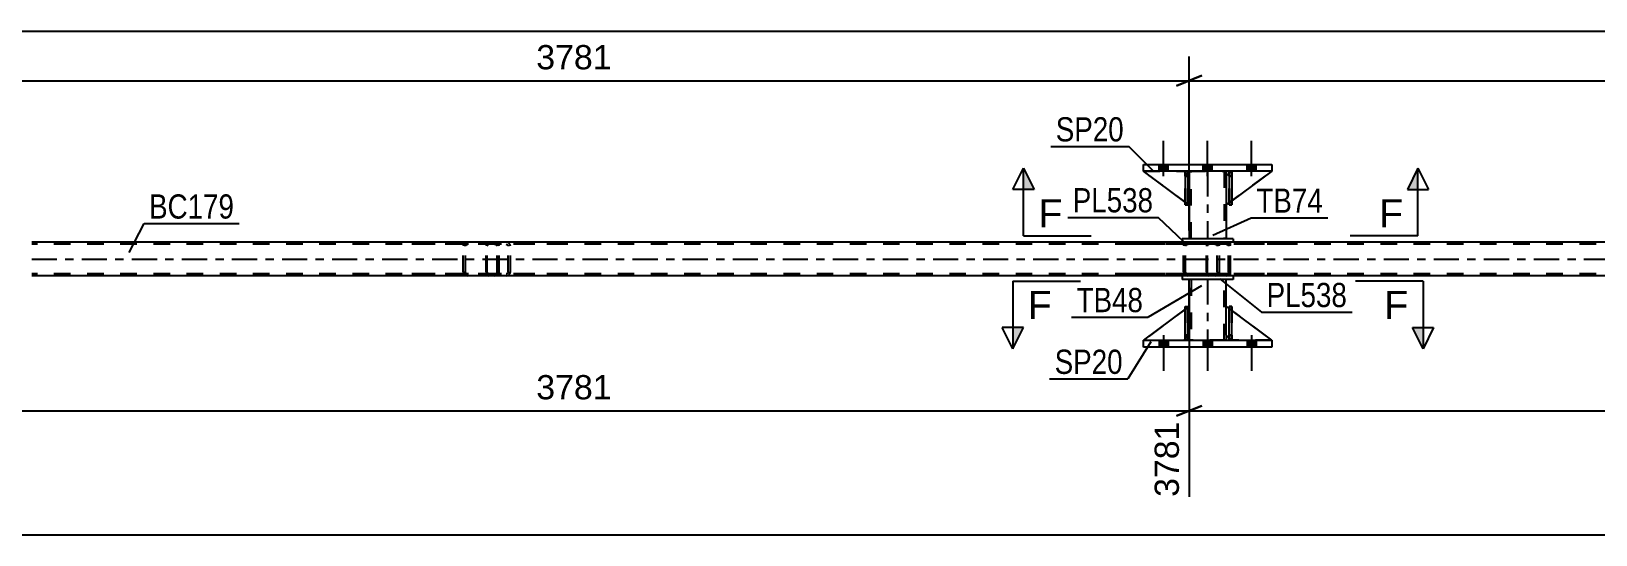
# Model space of a CAD drawing. Header units: millimetres. Extents: x -57 to 784, y -422 to 172.
# Drawn here: x 52.2 to 237.1, y -242.8 to -183.3 of the extents above; entities that cross this region are included whole.
import ezdxf

# ---------------------------------------------------------------- set-up
doc = ezdxf.new("R2010")
doc.units = ezdxf.units.MM
doc.linetypes.add('DXK_LINE_DOT2', pattern=[3.9198, 1.9599, -1.9599])
doc.linetypes.add('DXK_LINE_DOT3', pattern=[5.9187, 2.979, -0.9799, 0.9799, -0.9799])
doc.styles.add('Arial', font='ARIAL.TTF', dxfattribs={"height": 0.2})
doc.styles.add('Arial Narrow', font='ARIALN.TTF', dxfattribs={"height": 0.2})

# ---------------------------------------------------------------- blocks, each defined once
blk = doc.blocks.new('Bolt-122571766-3125 - 2997')
at = {"linetype": 'Continuous'}
for points in [[(185.53, -220.63), (186.57, -220.63), (186.57, -219.83), (185.53, -219.83)], [(185.53, -220.63), (186.57, -220.63), (186.57, -219.83), (185.53, -219.83)], [(185.53, -220.63), (186.57, -220.63), (186.57, -219.83), (185.53, -219.83)], [(190.73, -220.63), (191.77, -220.63), (191.77, -219.83), (190.73, -219.83)], [(190.73, -220.63), (191.77, -220.63), (191.77, -219.83), (190.73, -219.83)], [(195.93, -220.63), (196.97, -220.63), (196.97, -219.83), (195.93, -219.83)], [(195.93, -220.63), (196.97, -220.63), (196.97, -219.83), (195.93, -219.83)], [(195.93, -220.63), (196.97, -220.63), (196.97, -219.83), (195.93, -219.83)]]:
    blk.add_hatch(color=1, dxfattribs=at).paths.add_polyline_path(points)
at = {"color": 1, "linetype": 'Continuous'}
for p, q in [((185.53, -219.83), (185.53, -220.63)), ((185.53, -219.83), (185.53, -220.63)), ((185.53, -219.83), (185.53, -220.63)), ((186.05, -219.23), (186.05, -223.43)), ((186.05, -219.23), (186.05, -223.43)), ((186.05, -219.23), (186.05, -223.43)), ((186.57, -219.83), (186.57, -220.63)), ((186.57, -219.83), (186.57, -220.63)), ((186.57, -219.83), (186.57, -220.63)), ((190.73, -219.83), (190.73, -220.63)), ((190.73, -219.83), (190.73, -220.63)), ((191.25, -219.23), (191.25, -223.43)), ((191.25, -219.23), (191.25, -223.43)), ((191.77, -219.83), (191.77, -220.63)), ((191.77, -219.83), (191.77, -220.63)), ((195.93, -219.83), (195.93, -220.63)), ((195.93, -219.83), (195.93, -220.63)), ((195.93, -219.83), (195.93, -220.63)), ((196.45, -219.23), (196.45, -223.43)), ((196.45, -219.23), (196.45, -223.43)), ((196.45, -219.23), (196.45, -223.43)), ((196.97, -219.83), (196.97, -220.63)), ((196.97, -219.83), (196.97, -220.63)), ((196.97, -219.83), (196.97, -220.63))]:
    blk.add_line(p, q, dxfattribs=at)
blk = doc.blocks.new('Part-122571766-3088 - 2997')
at = {"color": 2, "linetype": 'Continuous'}
for p, q in [((193.8, -200.08), (193.45, -200.43)), ((193.45, -200.43), (193.45, -203.83)), ((198.85, -199.83), (194.12, -203.33)), ((193.45, -203.83), (193.8, -203.57))]:
    blk.add_line(p, q, dxfattribs=at)
at = {"color": 7, "linetype": 'DXK_LINE_DOT2'}
for p, q in [((194.05, -199.83), (193.8, -200.08)), ((198.85, -199.83), (194.05, -199.83)), ((198.85, -199.83), (198.85, -199.83)), ((198.85, -199.83), (198.85, -199.83)), ((194.12, -203.33), (193.8, -203.57))]:
    blk.add_line(p, q, dxfattribs=at)
blk = doc.blocks.new('Part-122571766-3017 - 2997')
at = {"color": 2, "linetype": 'Continuous'}
for p, q in [((193.8, -219.83), (193.8, -215.83)), ((193.8, -215.83), (194.12, -215.83)), ((194.12, -219.83), (194.12, -215.83)), ((193.8, -219.83), (193.8, -219.83)), ((194.12, -219.83), (193.8, -219.83))]:
    blk.add_line(p, q, dxfattribs=at)
at = {"color": 7, "linetype": 'DXK_LINE_DOT2'}
for p, q in [((193.8, -215.83), (193.8, -219.23)), ((194.12, -219.23), (194.12, -215.83)), ((193.8, -219.23), (193.8, -219.83)), ((193.8, -219.23), (194.12, -219.23)), ((193.8, -219.83), (193.8, -219.83)), ((193.8, -219.83), (193.8, -219.83)), ((194.12, -219.83), (194.12, -219.23)), ((194.12, -219.83), (194.12, -219.83))]:
    blk.add_line(p, q, dxfattribs=at)
blk = doc.blocks.new('Part-122571766-3022 - 2997')
at = {"color": 2, "linetype": 'Continuous'}
for p, q in [((189.05, -215.83), (189.05, -212.63)), ((193.45, -215.83), (193.45, -212.63)), ((189.05, -219.83), (189.05, -219.23)), ((193.45, -219.23), (193.45, -219.83))]:
    blk.add_line(p, q, dxfattribs=at)
at = {"color": 7, "linetype": 'DXK_LINE_DOT2'}
for p, q in [((193.45, -212.63), (189.05, -212.63)), ((189.29, -212.63), (189.29, -219.83)), ((193.21, -219.83), (193.21, -212.63)), ((189.05, -219.23), (189.05, -215.83)), ((193.45, -219.23), (193.45, -215.83)), ((193.45, -219.83), (189.05, -219.83))]:
    blk.add_line(p, q, dxfattribs=at)
at = {"color": 7, "linetype": 'DXK_LINE_DOT3'}
blk.add_line((191.25, -212.63), (191.25, -219.83), dxfattribs=at)
blk = doc.blocks.new('Part-122571766-3044 - 2997')
at = {"color": 2, "linetype": 'Continuous'}
for p, q in [((188.25, -208.23), (52.25, -208.23)), ((443.65, -208.23), (194.25, -208.23)), ((188.25, -212.23), (52.25, -212.23)), ((443.65, -212.23), (194.25, -212.23))]:
    blk.add_line(p, q, dxfattribs=at)
at = {"color": 7, "linetype": 'DXK_LINE_DOT2'}
for p, q in [((711.45, -208.47), (52.25, -208.47)), ((194.25, -208.23), (188.25, -208.23)), ((711.45, -211.99), (52.25, -211.99)), ((194.25, -212.23), (188.25, -212.23))]:
    blk.add_line(p, q, dxfattribs=at)
at = {"color": 7, "linetype": 'DXK_LINE_DOT3'}
blk.add_line((52.25, -210.23), (711.45, -210.23), dxfattribs=at)
blk = doc.blocks.new('Part-122571766-3087 - 2997')
at = {"color": 7, "linetype": 'DXK_LINE_DOT2'}
for p, q in [((194.05, -199.83), (193.45, -200.43)), ((193.45, -203.83), (198.85, -199.83)), ((193.45, -200.43), (193.45, -203.83)), ((198.85, -199.83), (194.05, -199.83))]:
    blk.add_line(p, q, dxfattribs=at)
blk = doc.blocks.new('Part-122571766-3076 - 2997')
at = {"color": 7, "linetype": 'DXK_LINE_DOT2'}
for p, q in [((107, -208.23), (95.86, -208.23)), ((107, -208.47), (95.86, -208.47)), ((103.29, -208.54), (103.26, -208.71)), ((103.26, -211.75), (103.26, -208.71)), ((103.3, -208.53), (103.29, -208.54)), ((103.51, -208.71), (103.53, -208.62)), ((103.51, -211.75), (103.51, -208.71)), ((103.53, -208.62), (103.59, -208.54)), ((103.77, -208.23), (103.57, -208.27)), ((103.59, -208.54), (103.67, -208.49)), ((103.67, -208.49), (103.77, -208.47)), ((107.2, -208.27), (107, -208.23)), ((107, -208.47), (107.1, -208.49)), ((107.1, -208.49), (107.18, -208.54)), ((107.18, -208.54), (107.24, -208.62)), ((107.24, -208.62), (107.26, -208.71)), ((107.26, -211.75), (107.26, -208.71)), ((107.48, -208.54), (107.48, -208.53)), ((107.51, -208.71), (107.48, -208.54)), ((107.51, -211.75), (107.51, -208.71)), ((107, -211.99), (95.86, -211.99)), ((107, -212.23), (95.86, -212.23)), ((103.26, -211.75), (103.28, -211.84)), ((103.28, -211.84), (103.3, -211.93)), ((103.53, -211.84), (103.51, -211.75)), ((103.59, -211.92), (103.53, -211.84)), ((103.57, -212.19), (103.77, -212.23)), ((103.67, -211.97), (103.59, -211.92)), ((103.77, -211.99), (103.67, -211.97)), ((107.1, -211.97), (107, -211.99)), ((107, -212.23), (107.2, -212.19)), ((107.18, -211.92), (107.1, -211.97)), ((107.24, -211.84), (107.18, -211.92)), ((107.26, -211.75), (107.24, -211.84)), ((107.48, -211.93), (107.49, -211.84)), ((107.49, -211.84), (107.51, -211.75))]:
    blk.add_line(p, q, dxfattribs=at)
for centre, start, end in [((103.75, -208.73), 110.7583, 155.68), ((107.02, -208.73), 24.32, 69.2417), ((103.75, -211.73), 204.32, 249.2417), ((107.02, -211.73), 290.7583, 335.68)]:
    blk.add_arc(centre, 0.496, start, end, dxfattribs=at)
blk = doc.blocks.new('Part-122571766-3081 - 2997')
at = {"color": 2, "linetype": 'Continuous'}
for p, q in [((183.65, -199.83), (183.65, -199.03)), ((183.65, -199.03), (198.85, -199.03)), ((198.85, -199.03), (198.85, -199.83)), ((198.85, -199.83), (183.65, -199.83))]:
    blk.add_line(p, q, dxfattribs=at)
blk = doc.blocks.new('Part-122571766-3086 - 2997')
at = {"color": 2, "linetype": 'Continuous'}
for p, q in [((183.65, -220.63), (183.65, -219.83)), ((183.65, -219.83), (198.85, -219.83)), ((198.85, -219.83), (198.85, -220.63)), ((198.85, -220.63), (183.65, -220.63))]:
    blk.add_line(p, q, dxfattribs=at)
blk = doc.blocks.new('Part-122571766-3089 - 2997')
at = {"color": 7, "linetype": 'DXK_LINE_DOT2'}
for p, q in [((194.12, -215.83), (193.8, -215.83)), ((193.8, -219.23), (193.8, -215.83)), ((193.8, -215.83), (193.8, -219.83)), ((194.12, -215.83), (194.12, -219.23)), ((194.12, -219.83), (194.12, -215.83)), ((194.12, -219.23), (193.8, -219.23)), ((193.8, -219.83), (193.8, -219.23)), ((194.12, -219.83), (193.8, -219.83)), ((194.12, -219.23), (194.12, -219.83)), ((194.12, -219.83), (194.12, -219.83))]:
    blk.add_line(p, q, dxfattribs=at)
blk = doc.blocks.new('Part-122571766-3090 - 2997')
at = {"color": 2, "linetype": 'Continuous'}
for p, q in [((188.6, -219.83), (188.6, -215.83)), ((188.6, -215.83), (188.92, -215.83)), ((188.92, -219.83), (188.92, -215.83)), ((188.6, -219.83), (188.6, -219.83)), ((188.92, -219.83), (188.6, -219.83))]:
    blk.add_line(p, q, dxfattribs=at)
at = {"color": 7, "linetype": 'DXK_LINE_DOT2'}
for p, q in [((188.6, -215.83), (188.6, -219.23)), ((188.92, -219.23), (188.92, -215.83)), ((188.6, -219.23), (188.6, -219.83)), ((188.6, -219.23), (188.92, -219.23)), ((188.6, -219.83), (188.6, -219.83)), ((188.6, -219.83), (188.6, -219.83)), ((188.92, -219.83), (188.92, -219.23)), ((188.92, -219.83), (188.92, -219.83))]:
    blk.add_line(p, q, dxfattribs=at)
blk = doc.blocks.new('Bolt-122571766-3124 - 2997')
at = {"linetype": 'Continuous'}
for points in [[(186.57, -199.03), (185.53, -199.03), (185.53, -199.83), (186.57, -199.83)], [(186.57, -199.03), (185.53, -199.03), (185.53, -199.83), (186.57, -199.83)], [(186.57, -199.03), (185.53, -199.03), (185.53, -199.83), (186.57, -199.83)], [(191.77, -199.03), (190.73, -199.03), (190.73, -199.83), (191.77, -199.83)], [(191.77, -199.03), (190.73, -199.03), (190.73, -199.83), (191.77, -199.83)], [(196.97, -199.03), (195.93, -199.03), (195.93, -199.83), (196.97, -199.83)], [(196.97, -199.03), (195.93, -199.03), (195.93, -199.83), (196.97, -199.83)], [(196.97, -199.03), (195.93, -199.03), (195.93, -199.83), (196.97, -199.83)]]:
    blk.add_hatch(color=1, dxfattribs=at).paths.add_polyline_path(points)
at = {"color": 1, "linetype": 'Continuous'}
for p, q in [((186.05, -200.43), (186.05, -196.23)), ((186.05, -200.43), (186.05, -196.23)), ((186.05, -200.43), (186.05, -196.23)), ((191.25, -200.43), (191.25, -196.23)), ((191.25, -200.43), (191.25, -196.23)), ((196.45, -200.43), (196.45, -196.23)), ((196.45, -200.43), (196.45, -196.23)), ((196.45, -200.43), (196.45, -196.23)), ((185.53, -199.83), (185.53, -199.03)), ((185.53, -199.83), (185.53, -199.03)), ((185.53, -199.83), (185.53, -199.03)), ((186.57, -199.83), (186.57, -199.03)), ((186.57, -199.83), (186.57, -199.03)), ((186.57, -199.83), (186.57, -199.03)), ((190.73, -199.83), (190.73, -199.03)), ((190.73, -199.83), (190.73, -199.03)), ((191.77, -199.83), (191.77, -199.03)), ((191.77, -199.83), (191.77, -199.03)), ((195.93, -199.83), (195.93, -199.03)), ((195.93, -199.83), (195.93, -199.03)), ((195.93, -199.83), (195.93, -199.03)), ((196.97, -199.83), (196.97, -199.03)), ((196.97, -199.83), (196.97, -199.03)), ((196.97, -199.83), (196.97, -199.03))]:
    blk.add_line(p, q, dxfattribs=at)
blk = doc.blocks.new('Part-122571766-3193 - 2997')
at = {"color": 7, "linetype": 'DXK_LINE_DOT2'}
for p, q in [((188.6, -215.83), (188.92, -215.83)), ((188.6, -219.23), (188.6, -215.83)), ((188.6, -215.83), (188.6, -219.83)), ((188.92, -215.83), (188.92, -219.23)), ((188.92, -219.83), (188.92, -215.92)), ((188.92, -219.23), (188.6, -219.23)), ((188.6, -219.83), (188.6, -219.23)), ((188.92, -219.83), (188.6, -219.83)), ((188.92, -219.23), (188.92, -219.83)), ((188.92, -219.83), (188.92, -219.83))]:
    blk.add_line(p, q, dxfattribs=at)
blk = doc.blocks.new('Part-122571766-3194 - 2997')
at = {"color": 2, "linetype": 'Continuous'}
for p, q in [((188.6, -216.16), (183.65, -219.83)), ((189.05, -215.83), (188.92, -215.92)), ((189.05, -219.23), (189.05, -215.83)), ((188.6, -219.68), (188.45, -219.83)), ((189.05, -219.23), (188.92, -219.36)), ((189.05, -219.23), (189.05, -219.23))]:
    blk.add_line(p, q, dxfattribs=at)
at = {"color": 7, "linetype": 'DXK_LINE_DOT2'}
for p, q in [((188.92, -215.92), (188.6, -216.16)), ((189.05, -219.23), (189.05, -215.83)), ((183.65, -219.83), (183.65, -219.83)), ((183.65, -219.83), (188.45, -219.83)), ((189.05, -219.23), (188.45, -219.83)), ((188.92, -219.36), (188.6, -219.68))]:
    blk.add_line(p, q, dxfattribs=at)
blk = doc.blocks.new('Part-122571766-3229 - 2997')
at = {"color": 2, "linetype": 'Continuous'}
for p, q in [((194.25, -207.83), (188.25, -207.83)), ((188.25, -207.83), (188.25, -208.23)), ((194.25, -208.23), (188.25, -208.23)), ((194.25, -207.83), (194.25, -208.23))]:
    blk.add_line(p, q, dxfattribs=at)
blk = doc.blocks.new('Part-122571766-3234 - 2997')
at = {"color": 2, "linetype": 'Continuous'}
for p, q in [((194.25, -212.23), (188.25, -212.23)), ((188.25, -212.23), (188.25, -212.63)), ((194.25, -212.63), (188.25, -212.63)), ((194.25, -212.23), (194.25, -212.63))]:
    blk.add_line(p, q, dxfattribs=at)
blk = doc.blocks.new('Part-122571766-3241 - 2997')
at = {"color": 7, "linetype": 'DXK_LINE_DOT2'}
for p, q in [((189.05, -215.83), (183.65, -219.83)), ((189.05, -219.23), (189.05, -215.83)), ((189.05, -215.83), (189.05, -219.23)), ((183.65, -219.83), (188.45, -219.83)), ((188.45, -219.83), (189.05, -219.23)), ((189.05, -219.23), (188.45, -219.83)), ((189.05, -219.23), (189.05, -219.23))]:
    blk.add_line(p, q, dxfattribs=at)
blk = doc.blocks.new('Part-122571766-3242 - 2997')
at = {"color": 2, "linetype": 'Continuous'}
for p, q in [((193.45, -219.23), (193.45, -215.83)), ((193.45, -215.83), (193.8, -216.09)), ((198.85, -219.83), (194.12, -216.33)), ((193.8, -219.58), (193.45, -219.23))]:
    blk.add_line(p, q, dxfattribs=at)
at = {"color": 7, "linetype": 'DXK_LINE_DOT2'}
for p, q in [((194.12, -216.33), (193.8, -216.09)), ((193.8, -219.58), (194.05, -219.83)), ((194.05, -219.83), (198.85, -219.83))]:
    blk.add_line(p, q, dxfattribs=at)
blk = doc.blocks.new('Part-122571766-3243 - 2997')
at = {"color": 7, "linetype": 'DXK_LINE_DOT2'}
for p, q in [((193.45, -219.23), (193.45, -215.83)), ((193.45, -215.83), (198.85, -219.83)), ((194.05, -219.83), (193.45, -219.23)), ((198.85, -219.83), (194.05, -219.83))]:
    blk.add_line(p, q, dxfattribs=at)
blk = doc.blocks.new('Part-122571766-3248 - 2997')
at = {"color": 2, "linetype": 'Continuous'}
for p, q in [((189.05, -199.83), (189.05, -200.43)), ((193.45, -199.83), (193.45, -200.43)), ((189.05, -203.83), (189.05, -207.83)), ((193.45, -203.83), (193.45, -207.83))]:
    blk.add_line(p, q, dxfattribs=at)
at = {"color": 7, "linetype": 'DXK_LINE_DOT2'}
for p, q in [((189.05, -199.83), (193.45, -199.83)), ((189.05, -200.43), (189.05, -203.83)), ((189.29, -207.83), (189.29, -199.83)), ((193.21, -199.83), (193.21, -207.83)), ((193.45, -200.43), (193.45, -203.83)), ((193.45, -207.83), (189.05, -207.83))]:
    blk.add_line(p, q, dxfattribs=at)
at = {"color": 7, "linetype": 'DXK_LINE_DOT3'}
blk.add_line((191.25, -199.83), (191.25, -207.83), dxfattribs=at)
blk = doc.blocks.new('Part-122571766-3255 - 2997')
at = {"color": 7, "linetype": 'DXK_LINE_DOT2'}
for p, q in [((192.14, -208.23), (181, -208.23)), ((192.14, -208.47), (181, -208.47)), ((188.43, -208.54), (188.39, -208.71)), ((188.39, -211.75), (188.39, -208.71)), ((188.43, -208.53), (188.43, -208.54)), ((188.65, -208.71), (188.67, -208.62)), ((188.65, -211.75), (188.65, -208.71)), ((188.67, -208.62), (188.72, -208.54)), ((188.9, -208.23), (188.71, -208.27)), ((188.72, -208.54), (188.8, -208.49)), ((188.8, -208.49), (188.9, -208.47)), ((192.33, -208.27), (192.14, -208.23)), ((192.14, -208.47), (192.24, -208.49)), ((192.24, -208.49), (192.32, -208.54)), ((192.32, -208.54), (192.37, -208.62)), ((192.37, -208.62), (192.39, -208.71)), ((192.39, -211.75), (192.39, -208.71)), ((192.61, -208.54), (192.61, -208.53)), ((192.65, -208.71), (192.61, -208.54)), ((192.65, -211.75), (192.65, -208.71)), ((192.14, -211.99), (181, -211.99)), ((192.14, -212.23), (181, -212.23)), ((188.39, -211.75), (188.41, -211.84)), ((188.41, -211.84), (188.43, -211.93)), ((188.67, -211.84), (188.65, -211.75)), ((188.72, -211.92), (188.67, -211.84)), ((188.71, -212.19), (188.9, -212.23)), ((188.8, -211.97), (188.72, -211.92)), ((188.9, -211.99), (188.8, -211.97)), ((192.24, -211.97), (192.14, -211.99)), ((192.14, -212.23), (192.33, -212.19)), ((192.32, -211.92), (192.24, -211.97)), ((192.37, -211.84), (192.32, -211.92)), ((192.39, -211.75), (192.37, -211.84)), ((192.61, -211.93), (192.63, -211.84)), ((192.63, -211.84), (192.65, -211.75))]:
    blk.add_line(p, q, dxfattribs=at)
for centre, start, end in [((188.88, -208.73), 110.7583, 155.68), ((192.16, -208.73), 24.32, 69.2417), ((188.88, -211.73), 204.32, 249.2417), ((192.16, -211.73), 290.7583, 335.68)]:
    blk.add_arc(centre, 0.496, start, end, dxfattribs=at)
blk = doc.blocks.new('Part-122571766-3257 - 2997')
at = {"color": 7, "linetype": 'DXK_LINE_DOT2'}
for p, q in [((191.12, -208.53), (191.1, -208.71)), ((191.1, -211.75), (191.1, -208.71)), ((191.18, -208.37), (191.12, -208.53)), ((191.27, -208.27), (191.18, -208.37)), ((191.24, -208.71), (191.25, -208.62)), ((191.24, -211.75), (191.24, -208.71)), ((191.25, -208.62), (191.28, -208.54)), ((191.37, -208.23), (191.27, -208.27)), ((191.28, -208.54), (191.32, -208.49)), ((191.32, -208.49), (191.37, -208.47)), ((200.23, -208.23), (191.37, -208.23)), ((200.23, -208.47), (191.37, -208.47)), ((192.65, -208.23), (192.65, -208.47)), ((193.66, -208.27), (193.46, -208.23)), ((193.46, -208.47), (193.56, -208.49)), ((193.56, -208.49), (193.64, -208.54)), ((193.64, -208.54), (193.7, -208.62)), ((193.7, -208.62), (193.71, -208.71)), ((193.71, -211.75), (193.71, -208.71)), ((193.93, -208.54), (193.93, -208.53)), ((193.97, -208.71), (193.93, -208.54)), ((193.97, -211.75), (193.97, -208.71)), ((191.1, -211.75), (191.12, -211.93)), ((191.12, -211.93), (191.18, -212.09)), ((191.18, -212.09), (191.27, -212.19)), ((191.25, -211.84), (191.24, -211.75)), ((191.28, -211.92), (191.25, -211.84)), ((191.27, -212.19), (191.37, -212.23)), ((191.32, -211.97), (191.28, -211.92)), ((191.37, -211.99), (191.32, -211.97)), ((200.23, -211.99), (191.37, -211.99)), ((200.23, -212.23), (191.37, -212.23)), ((192.65, -212.23), (192.65, -211.99)), ((193.56, -211.97), (193.46, -211.99)), ((193.46, -212.23), (193.66, -212.19)), ((193.64, -211.92), (193.56, -211.97)), ((193.7, -211.84), (193.64, -211.92)), ((193.71, -211.75), (193.7, -211.84)), ((193.93, -211.93), (193.95, -211.84)), ((193.95, -211.84), (193.97, -211.75))]:
    blk.add_line(p, q, dxfattribs=at)
for centre, start, end in [((193.48, -208.72), 23.8494, 68.8059), ((193.48, -211.73), 291.1941, 336.1506)]:
    blk.add_arc(centre, 0.492, start, end, dxfattribs=at)
blk = doc.blocks.new('Part-122571766-3261 - 2997')
at = {"color": 2, "linetype": 'Continuous'}
for p, q in [((194.12, -199.83), (193.8, -199.83)), ((193.8, -199.83), (193.8, -203.83)), ((194.12, -199.83), (194.12, -199.83)), ((194.12, -199.83), (194.12, -203.83)), ((194.12, -203.83), (193.8, -203.83))]:
    blk.add_line(p, q, dxfattribs=at)
at = {"color": 7, "linetype": 'DXK_LINE_DOT2'}
for p, q in [((193.8, -199.83), (193.8, -200.43)), ((193.8, -199.83), (193.8, -199.83)), ((194.12, -200.43), (193.8, -200.43)), ((193.8, -200.43), (193.8, -203.83)), ((194.12, -200.43), (194.12, -199.83)), ((194.12, -199.83), (194.12, -199.83)), ((194.12, -203.83), (194.12, -200.43))]:
    blk.add_line(p, q, dxfattribs=at)
blk = doc.blocks.new('Part-122571766-3262 - 2997')
at = {"color": 2, "linetype": 'Continuous'}
for p, q in [((188.92, -199.83), (188.6, -199.83)), ((188.6, -199.83), (188.6, -203.83)), ((188.92, -199.83), (188.92, -199.83)), ((188.92, -199.83), (188.92, -203.83)), ((188.92, -203.83), (188.6, -203.83))]:
    blk.add_line(p, q, dxfattribs=at)
at = {"color": 7, "linetype": 'DXK_LINE_DOT2'}
for p, q in [((188.6, -199.83), (188.6, -200.43)), ((188.6, -199.83), (188.6, -199.83)), ((188.92, -200.43), (188.6, -200.43)), ((188.6, -200.43), (188.6, -203.83)), ((188.92, -200.43), (188.92, -199.83)), ((188.92, -199.83), (188.92, -199.83)), ((188.92, -203.83), (188.92, -200.43))]:
    blk.add_line(p, q, dxfattribs=at)
blk = doc.blocks.new('Part-122571766-3268 - 2997')
at = {"color": 7, "linetype": 'DXK_LINE_DOT2'}
for p, q in [((105.99, -208.53), (105.97, -208.71)), ((105.97, -211.75), (105.97, -208.71)), ((106.05, -208.37), (105.99, -208.53)), ((106.13, -208.27), (106.05, -208.37)), ((106.1, -208.71), (106.11, -208.62)), ((106.1, -211.75), (106.1, -208.71)), ((106.11, -208.62), (106.14, -208.54)), ((106.24, -208.23), (106.13, -208.27)), ((106.14, -208.54), (106.19, -208.49)), ((106.19, -208.49), (106.24, -208.47)), ((115.1, -208.23), (106.24, -208.23)), ((115.1, -208.47), (106.24, -208.47)), ((107.51, -208.23), (107.51, -208.47)), ((108.52, -208.27), (108.33, -208.23)), ((108.33, -208.47), (108.43, -208.49)), ((108.43, -208.49), (108.51, -208.54)), ((108.51, -208.54), (108.56, -208.62)), ((108.56, -208.62), (108.58, -208.71)), ((108.58, -211.75), (108.58, -208.71)), ((108.8, -208.54), (108.79, -208.53)), ((108.83, -208.71), (108.8, -208.54)), ((108.83, -211.75), (108.83, -208.71)), ((105.97, -211.75), (105.99, -211.93)), ((105.99, -211.93), (106.05, -212.09)), ((106.05, -212.09), (106.13, -212.19)), ((106.11, -211.84), (106.1, -211.75)), ((106.14, -211.92), (106.11, -211.84)), ((106.13, -212.19), (106.24, -212.23)), ((106.19, -211.97), (106.14, -211.92)), ((106.24, -211.99), (106.19, -211.97)), ((115.1, -211.99), (106.24, -211.99)), ((115.1, -212.23), (106.24, -212.23)), ((107.51, -212.23), (107.51, -211.99)), ((108.43, -211.97), (108.33, -211.99)), ((108.33, -212.23), (108.52, -212.19)), ((108.51, -211.92), (108.43, -211.97)), ((108.56, -211.84), (108.51, -211.92)), ((108.58, -211.75), (108.56, -211.84)), ((108.79, -211.93), (108.81, -211.84)), ((108.81, -211.84), (108.83, -211.75))]:
    blk.add_line(p, q, dxfattribs=at)
for centre, start, end in [((108.34, -208.72), 23.8494, 68.8059), ((108.34, -211.73), 291.1941, 336.1506)]:
    blk.add_arc(centre, 0.492, start, end, dxfattribs=at)
blk = doc.blocks.new('Part-122571766-3269 - 2997')
at = {"color": 7, "linetype": 'DXK_LINE_DOT2'}
for p, q in [((193.8, -200.43), (193.8, -199.83)), ((193.8, -199.83), (193.8, -199.83)), ((193.8, -199.83), (193.8, -203.83)), ((193.8, -199.83), (194.12, -199.83)), ((193.8, -203.83), (193.8, -200.43)), ((193.8, -200.43), (194.12, -200.43)), ((194.12, -199.83), (194.12, -200.43)), ((194.12, -203.83), (194.12, -199.83)), ((194.12, -200.43), (194.12, -203.83)), ((193.8, -203.83), (194.12, -203.83))]:
    blk.add_line(p, q, dxfattribs=at)
blk = doc.blocks.new('Part-122571766-3270 - 2997')
at = {"color": 7, "linetype": 'DXK_LINE_DOT2'}
for p, q in [((188.6, -200.43), (188.6, -199.83)), ((188.6, -199.83), (188.6, -199.83)), ((188.6, -199.83), (188.6, -203.83)), ((188.6, -199.83), (188.92, -199.83)), ((188.6, -203.83), (188.6, -200.43)), ((188.6, -200.43), (188.92, -200.43)), ((188.92, -199.83), (188.92, -200.43)), ((188.92, -203.83), (188.92, -199.83)), ((188.92, -200.43), (188.92, -203.83)), ((188.6, -203.83), (188.92, -203.83))]:
    blk.add_line(p, q, dxfattribs=at)
blk = doc.blocks.new('Part-122571766-3271 - 2997')
at = {"color": 2, "linetype": 'Continuous'}
for p, q in [((188.6, -203.5), (183.65, -199.83)), ((188.6, -199.98), (188.45, -199.83)), ((189.05, -200.43), (188.92, -200.3)), ((189.05, -200.43), (189.05, -200.43)), ((189.05, -203.83), (189.05, -200.43)), ((188.92, -203.74), (189.05, -203.83)), ((189.05, -203.83), (189.05, -203.83))]:
    blk.add_line(p, q, dxfattribs=at)
at = {"color": 7, "linetype": 'DXK_LINE_DOT2'}
for p, q in [((188.45, -199.83), (183.65, -199.83)), ((183.65, -199.83), (183.65, -199.83)), ((188.45, -199.83), (189.05, -200.43)), ((188.92, -200.3), (188.6, -199.98)), ((189.05, -200.43), (189.05, -203.83)), ((188.92, -203.74), (188.6, -203.5))]:
    blk.add_line(p, q, dxfattribs=at)
blk = doc.blocks.new('Part-122571766-3272 - 2997')
at = {"color": 7, "linetype": 'DXK_LINE_DOT2'}
for p, q in [((189.05, -203.83), (183.65, -199.83)), ((183.65, -199.83), (188.45, -199.83)), ((188.45, -199.83), (189.05, -200.43)), ((189.05, -200.43), (188.45, -199.83)), ((189.05, -200.43), (189.05, -203.83)), ((189.05, -200.43), (189.05, -200.43)), ((189.05, -200.43), (189.05, -203.83))]:
    blk.add_line(p, q, dxfattribs=at)
blk = doc.blocks.new('StraightDimension-122571766-11550 - 2997')
at = {"color": 7, "linetype": 'Continuous'}
blk.add_line((43.63, -183.28), (720.07, -183.28), dxfattribs=at)
blk = doc.blocks.new('StraightDimension-122571766-3336 - 2997')
at = {"color": 7, "linetype": 'Continuous'}
blk.add_line((42.99, -242.84), (720.71, -242.84), dxfattribs=at)
blk = doc.blocks.new('StraightDimension-122571766-3408 - 2997')
at = {"color": 7, "linetype": 'Continuous'}
for p, q in [((189.05, -206.83), (189.05, -186.28)), ((190.55, -188.53), (187.55, -189.73)), ((189.05, -189.13), (444.45, -189.13))]:
    blk.add_line(p, q, dxfattribs=at)
blk = doc.blocks.new('StraightDimension-122571766-3398 - 2997')
at = {"color": 7, "linetype": 'Continuous'}
for p, q in [((43.63, -207.45), (43.63, -186.28)), ((189.05, -206.83), (189.05, -186.28)), ((45.13, -188.53), (42.13, -189.73)), ((187.55, -189.73), (190.55, -188.53)), ((43.63, -189.13), (189.05, -189.13))]:
    blk.add_line(p, q, dxfattribs=at)
at = {"color": 0}
blk.add_wipeout([(121.39, -188.38), (121.39, -184.18), (111.29, -184.18), (111.29, -188.38)], dxfattribs=at)
at = {"color": 3, "style": 'Arial'}
blk.add_text('3781', height=2.865, dxfattribs=at).set_placement((111.89, -187.78))
blk = doc.blocks.new('StraightDimension-122571766-3429 - 2997')
at = {"color": 7, "linetype": 'Continuous'}
for p, q in [((43.63, -213.23), (43.63, -231.69)), ((189.05, -213.63), (189.05, -238.36)), ((45.13, -227.57), (42.13, -228.77)), ((43.63, -228.17), (189.05, -228.17)), ((187.55, -228.77), (190.55, -227.57))]:
    blk.add_line(p, q, dxfattribs=at)
at = {"color": 0}
blk.add_wipeout([(121.39, -227.42), (121.39, -223.22), (111.29, -223.22), (111.29, -227.42)], dxfattribs=at)
at = {"color": 0, "linetype": 'Continuous'}
for points in [[(43.03, -228.87), (38.83, -228.87), (38.83, -232.29), (43.03, -232.29)], [(188.45, -228.87), (184.25, -228.87), (184.25, -238.96), (188.45, -238.96)]]:
    blk.add_wipeout(points, dxfattribs=at)
at = {"color": 3, "style": 'Arial'}
blk.add_text('3781', height=2.865, dxfattribs=at).set_placement((111.89, -226.82))
at = {"color": 3, "linetype": 'Continuous', "style": 'Arial'}
for s, height, p in [('0', 2.87, (42.43, -231.69)), ('3781', 2.865, (187.85, -238.36))]:
    blk.add_text(s, height=height, rotation=90.0002, dxfattribs=at).set_placement(p)
blk = doc.blocks.new('StraightDimension-122571766-3439 - 2997')
at = {"color": 7, "linetype": 'Continuous'}
for p, q in [((189.05, -213.63), (189.05, -238.36)), ((190.55, -227.57), (187.55, -228.77)), ((189.05, -228.17), (444.45, -228.17))]:
    blk.add_line(p, q, dxfattribs=at)
blk = doc.blocks.new('Mark-122571766-3018 - 2997')
at = {"color": 0}
blk.add_wipeout([(183.61, -216.51), (183.61, -213.51), (175.76, -213.51), (175.76, -216.51)], dxfattribs=at)
blk.add_wipeout([(183.61, -216.51), (183.61, -213.51), (175.76, -213.51), (175.76, -216.51)], dxfattribs=at)
at = {"color": 30, "linetype": 'Continuous'}
for p in [(190.54, -213.41), (175.16, -217.11)]:
    blk.add_line(p, (184.21, -217.11), dxfattribs=at)
at = {"color": 3, "style": 'Arial Narrow'}
blk.add_text('TB48', height=2.863, dxfattribs=at).set_placement((175.76, -216.51))
blk = doc.blocks.new('Mark-122571766-3082 - 2997')
at = {"color": 0}
blk.add_wipeout([(181.21, -223.81), (181.21, -220.81), (173.17, -220.81), (173.17, -223.81)], dxfattribs=at)
blk.add_wipeout([(181.21, -223.81), (181.21, -220.81), (173.17, -220.81), (173.17, -223.81)], dxfattribs=at)
at = {"color": 30, "linetype": 'Continuous'}
for p in [(184.54, -220), (172.57, -224.41)]:
    blk.add_line(p, (181.81, -224.41), dxfattribs=at)
at = {"color": 3, "style": 'Arial Narrow'}
blk.add_text('SP20', height=2.863, dxfattribs=at).set_placement((173.17, -223.81))
blk = doc.blocks.new('Mark-122571766-3040 - 2997')
at = {"color": 0}
blk.add_wipeout([(76.18, -205.44), (76.18, -202.44), (66.13, -202.44), (66.13, -205.44)], dxfattribs=at)
blk.add_wipeout([(76.18, -205.44), (76.18, -202.44), (66.13, -202.44), (66.13, -205.44)], dxfattribs=at)
at = {"color": 30, "linetype": 'Continuous'}
for p, q in [((63.77, -209.45), (65.53, -206.04)), ((65.53, -206.04), (76.78, -206.04))]:
    blk.add_line(p, q, dxfattribs=at)
at = {"color": 3, "style": 'Arial Narrow'}
blk.add_text('BC179', height=2.863, dxfattribs=at).set_placement((66.13, -205.44))
blk = doc.blocks.new('Mark-122571766-3077 - 2997')
at = {"color": 0}
blk.add_wipeout([(181.34, -196.31), (181.34, -193.31), (173.3, -193.31), (173.3, -196.31)], dxfattribs=at)
blk.add_wipeout([(181.34, -196.31), (181.34, -193.31), (173.3, -193.31), (173.3, -196.31)], dxfattribs=at)
at = {"color": 30, "linetype": 'Continuous'}
for p in [(172.7, -196.91), (184.76, -199.75)]:
    blk.add_line(p, (181.94, -196.91), dxfattribs=at)
at = {"color": 3, "style": 'Arial Narrow'}
blk.add_text('SP20', height=2.863, dxfattribs=at).set_placement((173.3, -196.31))
blk = doc.blocks.new('SectionMark-122571766-3499 - 2997')
at = {"linetype": 'Continuous'}
for points in [[(168.22, -218.33), (169.47, -218.33), (168.22, -220.83)], [(215.46, -218.33), (216.71, -218.33), (216.71, -220.83)]]:
    blk.add_hatch(color=6, dxfattribs=at).paths.add_polyline_path(points)
at = {"color": 6, "linetype": 'Continuous'}
for p, q in [((168.22, -212.83), (176.22, -212.83)), ((168.22, -212.83), (168.22, -220.83)), ((216.71, -212.83), (208.71, -212.83)), ((216.71, -212.83), (216.71, -220.83)), ((168.22, -220.83), (166.97, -218.33)), ((169.47, -218.33), (166.97, -218.33)), ((168.22, -220.83), (169.47, -218.33)), ((215.46, -218.33), (217.96, -218.33)), ((216.71, -220.83), (215.46, -218.33)), ((217.96, -218.33), (216.71, -220.83))]:
    blk.add_line(p, q, dxfattribs=at)
at = {"color": 0, "linetype": 'Continuous'}
for points in [[(172.82, -217.33), (172.82, -213.83), (169.97, -213.83), (169.97, -217.33)], [(214.96, -217.33), (214.96, -213.83), (212.11, -213.83), (212.11, -217.33)]]:
    blk.add_wipeout(points, dxfattribs=at)
at = {"color": 3, "linetype": 'Continuous', "style": 'Arial'}
for p in [(169.97, -217.33), (212.11, -217.33)]:
    blk.add_text('F', height=3.34, dxfattribs=at).set_placement(p)
blk = doc.blocks.new('Mark-122571766-3225 - 2997')
at = {"color": 0}
blk.add_wipeout([(184.81, -204.7), (184.81, -201.7), (175.31, -201.7), (175.31, -204.7)], dxfattribs=at)
blk.add_wipeout([(184.81, -204.7), (184.81, -201.7), (175.31, -201.7), (175.31, -204.7)], dxfattribs=at)
at = {"color": 30, "linetype": 'Continuous'}
for p in [(174.71, -205.3), (188.44, -208.2)]:
    blk.add_line(p, (185.41, -205.3), dxfattribs=at)
at = {"color": 3, "style": 'Arial Narrow'}
blk.add_text('PL538', height=2.863, dxfattribs=at).set_placement((175.31, -204.7))
blk = doc.blocks.new('Mark-122571766-3230 - 2997')
at = {"color": 0}
blk.add_wipeout([(207.72, -215.91), (207.72, -212.91), (198.22, -212.91), (198.22, -215.91)], dxfattribs=at)
blk.add_wipeout([(207.72, -215.91), (207.72, -212.91), (198.22, -212.91), (198.22, -215.91)], dxfattribs=at)
at = {"color": 30, "linetype": 'Continuous'}
for p, q in [((192.7, -212.55), (197.62, -216.51)), ((197.62, -216.51), (208.32, -216.51))]:
    blk.add_line(p, q, dxfattribs=at)
at = {"color": 3, "style": 'Arial Narrow'}
blk.add_text('PL538', height=2.863, dxfattribs=at).set_placement((198.22, -215.91))
blk = doc.blocks.new('Mark-122571766-3244 - 2997')
at = {"color": 0}
blk.add_wipeout([(204.87, -204.75), (204.87, -201.75), (197.01, -201.75), (197.01, -204.75)], dxfattribs=at)
blk.add_wipeout([(204.87, -204.75), (204.87, -201.75), (197.01, -201.75), (197.01, -204.75)], dxfattribs=at)
at = {"color": 30, "linetype": 'Continuous'}
for p, q in [((191.88, -207.42), (196.41, -205.35)), ((196.41, -205.35), (205.47, -205.35))]:
    blk.add_line(p, q, dxfattribs=at)
at = {"color": 3, "style": 'Arial Narrow'}
blk.add_text('TB74', height=2.863, dxfattribs=at).set_placement((197.01, -204.75))
blk = doc.blocks.new('SectionMark-122571766-3497 - 2997')
at = {"linetype": 'Continuous'}
for points in [[(170.74, -201.99), (169.49, -201.99), (169.49, -199.49)], [(216.11, -201.99), (214.86, -201.99), (216.11, -199.49)]]:
    blk.add_hatch(color=6, dxfattribs=at).paths.add_polyline_path(points)
at = {"color": 6, "linetype": 'Continuous'}
for p, q in [((168.24, -201.99), (169.49, -199.49)), ((169.49, -207.49), (169.49, -199.49)), ((169.49, -199.49), (170.74, -201.99)), ((216.11, -199.49), (214.86, -201.99)), ((216.11, -207.49), (216.11, -199.49)), ((216.11, -199.49), (217.36, -201.99)), ((170.74, -201.99), (168.24, -201.99)), ((214.86, -201.99), (217.36, -201.99)), ((169.49, -207.49), (177.49, -207.49)), ((216.11, -207.49), (208.11, -207.49))]:
    blk.add_line(p, q, dxfattribs=at)
at = {"color": 0, "linetype": 'Continuous'}
for points in [[(174.09, -206.49), (174.09, -202.99), (171.24, -202.99), (171.24, -206.49)], [(214.36, -206.49), (214.36, -202.99), (211.51, -202.99), (211.51, -206.49)]]:
    blk.add_wipeout(points, dxfattribs=at)
at = {"color": 3, "linetype": 'Continuous', "style": 'Arial'}
for p in [(171.24, -206.49), (211.51, -206.49)]:
    blk.add_text('F', height=3.34, dxfattribs=at).set_placement(p)

msp = doc.modelspace()

# ---------------------------------------------------------------- block references
for name in ['Bolt-122571766-3124 - 2997', 'Part-122571766-3081 - 2997', 'Part-122571766-3271 - 2997', 'Part-122571766-3272 - 2997', 'Part-122571766-3262 - 2997', 'Part-122571766-3270 - 2997', 'Part-122571766-3248 - 2997', 'Part-122571766-3088 - 2997', 'Part-122571766-3087 - 2997', 'Part-122571766-3261 - 2997', 'Part-122571766-3269 - 2997', 'Part-122571766-3044 - 2997', 'Part-122571766-3076 - 2997', 'Part-122571766-3268 - 2997', 'Part-122571766-3255 - 2997', 'Part-122571766-3229 - 2997', 'Part-122571766-3257 - 2997', 'Part-122571766-3234 - 2997', 'Part-122571766-3022 - 2997', 'Part-122571766-3194 - 2997', 'Part-122571766-3241 - 2997', 'Part-122571766-3090 - 2997', 'Part-122571766-3193 - 2997', 'Part-122571766-3242 - 2997', 'Part-122571766-3243 - 2997', 'Part-122571766-3017 - 2997', 'Part-122571766-3089 - 2997', 'Part-122571766-3086 - 2997', 'Bolt-122571766-3125 - 2997']:
    msp.add_blockref(name, (0, 0))

# ---------------------------------------------------------------- next in the draw order: block references
for name in ['StraightDimension-122571766-11550 - 2997', 'StraightDimension-122571766-3336 - 2997']:
    msp.add_blockref(name, (0, 0))

# ---------------------------------------------------------------- next in the draw order: block references
for name in ['StraightDimension-122571766-3408 - 2997', 'StraightDimension-122571766-3429 - 2997']:
    msp.add_blockref(name, (0, 0))

# ---------------------------------------------------------------- next in the draw order: block references
for name in ['StraightDimension-122571766-3398 - 2997', 'Mark-122571766-3244 - 2997', 'StraightDimension-122571766-3439 - 2997', 'Mark-122571766-3082 - 2997']:
    msp.add_blockref(name, (0, 0))

# ---------------------------------------------------------------- next in the draw order: block references
for name in ['Mark-122571766-3077 - 2997', 'Mark-122571766-3040 - 2997', 'Mark-122571766-3225 - 2997', 'Mark-122571766-3018 - 2997']:
    msp.add_blockref(name, (0, 0))

# ---------------------------------------------------------------- next in the draw order: block references
for name in ['SectionMark-122571766-3497 - 2997', 'SectionMark-122571766-3499 - 2997']:
    msp.add_blockref(name, (0, 0))

# ---------------------------------------------------------------- next in the draw order: block references
msp.add_blockref('Mark-122571766-3230 - 2997', (0, 0))

doc.saveas('drawing.dxf')
